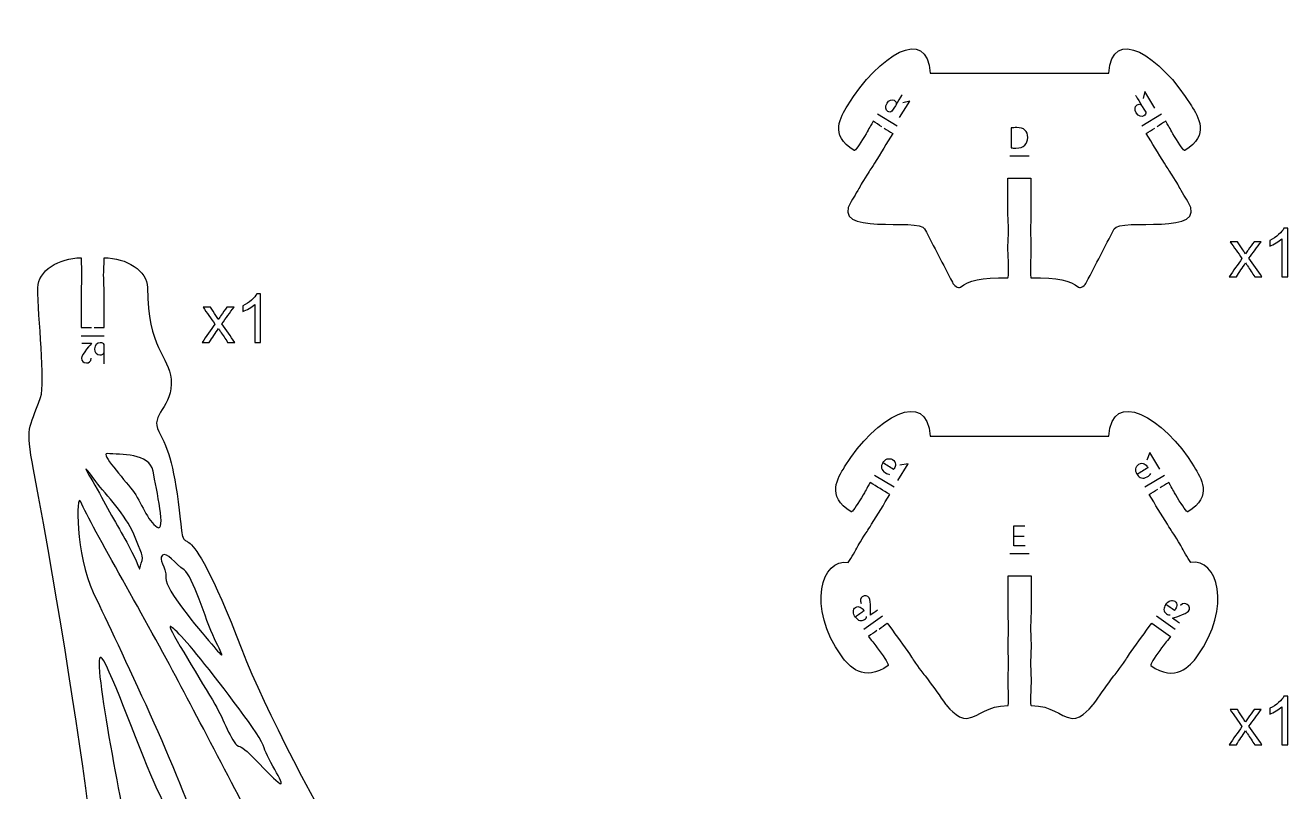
# Model space of a CAD drawing. Extents: x 0 to 1200, y 0 to 700.
# Drawn here: x 551.3 to 715.8, y 285.8 to 385.7 of the extents above; entities that cross this region are included whole.
import ezdxf

# ---------------------------------------------------------------- set-up
doc = ezdxf.new("R2010")
doc.units = 0
doc.header["$MEASUREMENT"] = 0
doc.layers.add('DEFAULT', color=7, linetype='CONTINUOUS')

msp = doc.modelspace()

# ---------------------------------------------------------------- linework, layer by layer
at = {"layer": 'DEFAULT', "color": 7}
for points in [[(698.48, 374.92), (697.16, 377.09), (696.97, 376.17)], [(665.23, 373.68), (666.56, 375.84), (665.66, 375.59)], [(664.91, 372.57), (662.36, 374.13)], [(699.33, 374.13), (696.77, 372.57)], [(679.59, 368.71), (682.09, 368.71)], [(558.62, 345.23), (561.62, 345.23)], [(699.14, 327.89), (697.81, 330.05), (697.45, 329.03)], [(665, 326.39), (666.33, 328.55), (665.25, 328.41)], [(664.53, 325.51), (661.97, 327.07)], [(699.71, 327.07), (697.15, 325.51)], [(681.58, 317.87), (680.1, 317.87), (680.1, 320.5), (681.52, 320.5)], [(681.46, 319.1), (680.1, 319.1)], [(679.59, 316.87), (682.09, 316.87)], [(662.98, 308.72), (660.55, 306.97)], [(701.14, 306.97), (698.7, 308.72)]]:
    msp.add_lwpolyline(points, dxfattribs=at)
at = {"layer": 'DEFAULT', "color": 1}
for points, knots in [([(662.91, 372.5), (662.53, 372.73), (662.16, 372.97), (661.78, 373.2), (661.19, 372.22), (661.3, 372.3), (660.65, 371.22), (659.99, 370.14), (659.43, 369.3), (659.3, 369.39), (655.97, 371.42), (657.59, 373.82), (658.45, 375.23), (662.52, 381.88), (668.85, 385.72), (669.21, 379.46), (676.97, 379.46), (684.72, 379.46), (692.48, 379.46), (692.83, 385.72), (699.16, 381.88), (703.23, 375.23), (704.09, 373.82), (705.71, 371.42), (702.39, 369.39), (702.25, 369.3), (701.7, 370.14), (701.04, 371.22), (700.38, 372.3), (700.5, 372.22), (699.9, 373.2), (699.52, 372.97), (699.15, 372.73), (698.77, 372.5)], [0, 0, 0, 0, 3.761077, 3.761077, 3.761077, 4.761077, 4.761077, 4.761077, 5.761077, 5.761077, 5.761077, 6.761077, 6.761077, 6.761077, 7.761077, 7.761077, 7.761077, 73.722077, 73.722077, 73.722077, 74.722077, 74.722077, 74.722077, 75.722077, 75.722077, 75.722077, 76.722077, 76.722077, 76.722077, 77.722077, 77.722077, 77.722077, 81.483154, 81.483154, 81.483154, 81.483154]), ([(663.21, 372.32), (663.59, 372.09), (663.96, 371.86), (664.34, 371.63), (663.55, 370.34), (662.76, 369.04), (661.96, 367.75), (661.37, 366.77), (661.38, 366.92), (660.73, 365.84), (660.07, 364.76), (660.19, 364.84), (659.59, 363.87), (659.37, 363.5), (659.14, 363.13), (658.92, 362.76), (656, 358.13), (667.83, 360.72), (668.49, 359.18), (669.69, 356.86), (670.9, 354.54), (672.1, 352.22), (672.26, 351.85), (672.87, 351.35), (673.15, 351.6), (674.24, 352.47), (675.79, 352.81), (679.34, 352.81), (679.41, 352.81), (679.4, 353.17), (679.4, 354.44), (679.4, 355.7), (679.34, 355.58), (679.34, 356.71), (679.34, 357.85), (679.4, 357.72), (679.4, 358.99), (679.4, 360.25), (679.34, 360.13), (679.34, 361.26), (679.34, 362.78), (679.34, 364.3), (679.34, 365.81), (680.34, 365.81), (681.34, 365.81), (682.34, 365.81), (682.34, 364.3), (682.34, 362.78), (682.34, 361.26), (682.34, 360.13), (682.28, 360.25), (682.28, 358.99), (682.28, 357.72), (682.34, 357.85), (682.34, 356.71), (682.34, 355.58), (682.28, 355.7), (682.28, 354.44), (682.28, 353.21), (682.27, 352.83), (682.34, 352.81), (685.89, 352.81), (687.44, 352.47), (688.52, 351.6), (688.81, 351.35), (689.42, 351.85), (689.58, 352.22), (690.78, 354.54), (691.98, 356.86), (693.19, 359.18), (693.85, 360.72), (705.68, 358.13), (702.77, 362.76), (702.55, 363.13), (702.32, 363.5), (702.09, 363.87), (701.5, 364.84), (701.62, 364.76), (700.96, 365.84), (700.3, 366.92), (700.31, 366.77), (699.72, 367.75), (698.93, 369.04), (698.13, 370.34), (697.34, 371.63), (697.72, 371.86), (698.09, 372.09), (698.47, 372.32)], [0, 0, 0, 0, 3.761077, 3.761077, 3.761077, 16.661237, 16.661237, 16.661237, 17.661237, 17.661237, 17.661237, 18.661237, 18.661237, 18.661237, 22.342579, 22.342579, 22.342579, 23.342579, 23.342579, 23.342579, 45.56656, 45.56656, 45.56656, 46.56656, 46.56656, 46.56656, 47.56656, 47.56656, 47.56656, 48.56656, 48.56656, 48.56656, 49.56656, 49.56656, 49.56656, 50.56656, 50.56656, 50.56656, 51.56656, 51.56656, 51.56656, 64.45656, 64.45656, 64.45656, 72.96656, 72.96656, 72.96656, 85.85656, 85.85656, 85.85656, 86.85656, 86.85656, 86.85656, 87.85656, 87.85656, 87.85656, 88.85656, 88.85656, 88.85656, 89.85656, 89.85656, 89.85656, 90.85656, 90.85656, 90.85656, 91.85656, 91.85656, 91.85656, 114.081002, 114.081002, 114.081002, 115.081002, 115.081002, 115.081002, 118.757677, 118.757677, 118.757677, 119.757677, 119.757677, 119.757677, 120.757677, 120.757677, 120.757677, 133.658359, 133.658359, 133.658359, 137.419436, 137.419436, 137.419436, 137.419436]), ([(563.24, 244.68), (562.67, 261.02), (559.54, 289.9), (552.41, 327.84), (551.34, 333.59), (551.82, 332.93), (553.33, 337.23), (554.01, 339.17), (552.97, 347.73), (552.97, 351.52), (552.96, 353.68), (555.74, 355.42), (558.61, 355.42), (558.61, 354.29), (558.68, 354.42), (558.67, 353.15), (558.68, 351.89), (558.61, 352.01), (558.62, 350.88), (558.62, 349.36), (558.62, 347.85), (558.62, 346.33), (559.06, 346.33), (559.5, 346.33), (559.95, 346.33)], [0, 0, 0, 0, 1, 1, 1, 2, 2, 2, 3, 3, 3, 4, 4, 4, 5, 5, 5, 6, 6, 6, 18.896001, 18.896001, 18.896001, 22.652005, 22.652005, 22.652005, 22.652005]), ([(560.3, 346.33), (560.74, 346.33), (561.18, 346.33), (561.62, 346.33), (561.62, 347.85), (561.62, 349.36), (561.62, 350.88), (561.61, 352.02), (561.55, 351.89), (561.55, 353.16), (561.55, 354.42), (561.62, 354.29), (561.62, 355.42), (564.49, 355.43), (567.26, 353.69), (567.26, 351.53), (567.27, 343.63), (570.08, 342.55), (570.33, 339.6), (570.64, 335.99), (567.5, 334.97), (568.73, 332.77), (569.97, 330.56), (570.83, 327.93), (571.52, 321.34), (572.21, 314.76), (571.56, 325.12), (579.54, 304.4), (585.81, 288.1), (604.92, 256.98), (612.45, 244.95), (619.98, 232.92), (621.73, 228.15), (619.73, 214.19), (619.37, 211.73), (621.92, 205.63), (614.76, 191.48), (613.91, 189.78), (617.29, 191.84), (611.25, 181.93)], [0, 0, 0, 0, 3.746001, 3.746001, 3.746001, 16.652002, 16.652002, 16.652002, 17.652002, 17.652002, 17.652002, 18.652002, 18.652002, 18.652002, 19.652002, 19.652002, 19.652002, 20.652002, 20.652002, 20.652002, 21.652002, 21.652002, 21.652002, 22.652002, 22.652002, 22.652002, 23.652002, 23.652002, 23.652002, 24.652002, 24.652002, 24.652002, 25.652002, 25.652002, 25.652002, 26.652002, 26.652002, 26.652002, 27.652002, 27.652002, 27.652002, 27.652002]), ([(662.26, 306.85), (661.9, 306.59), (661.54, 306.33), (661.19, 306.08), (661.85, 305.16), (661.83, 305.29), (662.57, 304.26), (663.3, 303.24), (663.86, 302.39), (663.73, 302.3), (660.57, 300.03), (658.61, 302.2), (657.65, 303.54), (653.1, 309.88), (655.1, 316.41), (658.53, 315.7), (658.76, 316.07), (658.98, 316.44), (659.21, 316.81), (659.8, 317.77), (659.68, 317.7), (660.34, 318.78), (661, 319.86), (660.99, 319.71), (661.58, 320.69), (662.37, 321.98), (663.17, 323.28), (663.96, 324.57), (663.1, 325.09), (662.25, 325.61), (661.4, 326.14), (660.81, 325.16), (660.92, 325.24), (660.26, 324.16), (659.61, 323.08), (659.04, 322.24), (658.91, 322.32), (655.58, 324.35), (657.21, 326.76), (658.07, 328.17), (662.14, 334.82), (668.85, 338.42), (669.21, 332.17), (676.96, 332.17), (684.72, 332.17), (692.48, 332.17), (692.84, 338.42), (699.54, 334.82), (703.61, 328.17), (704.47, 326.76), (706.1, 324.36), (702.78, 322.32), (702.64, 322.24), (702.08, 323.08), (701.42, 324.16), (700.76, 325.24), (700.88, 325.16), (700.28, 326.14), (699.91, 325.9), (699.53, 325.67), (699.16, 325.44)], [0, 0, 0, 0, 3.755623, 3.755623, 3.755623, 4.755623, 4.755623, 4.755623, 5.755623, 5.755623, 5.755623, 6.755623, 6.755623, 6.755623, 7.755623, 7.755623, 7.755623, 11.443793, 11.443793, 11.443793, 12.443793, 12.443793, 12.443793, 13.443793, 13.443793, 13.443793, 26.344998, 26.344998, 26.344998, 34.855584, 34.855584, 34.855584, 35.855584, 35.855584, 35.855584, 36.855584, 36.855584, 36.855584, 37.855584, 37.855584, 37.855584, 38.855584, 38.855584, 38.855584, 104.815584, 104.815584, 104.815584, 105.815584, 105.815584, 105.815584, 106.815584, 106.815584, 106.815584, 107.815584, 107.815584, 107.815584, 108.815584, 108.815584, 108.815584, 112.567277, 112.567277, 112.567277, 112.567277]), ([(565.44, 316.65), (564.34, 318.92), (562.93, 321.14), (561.55, 323.74), (560.17, 326.35), (557.67, 330.14), (560.52, 326.28), (561.91, 324.41), (564.45, 321.94), (565.46, 319.4), (566.46, 316.86), (566.84, 316.66), (566.44, 315.61), (566.04, 314.56), (566.56, 314.38), (565.44, 316.65)], [1, 1, 1, 1, 2, 2, 2, 3, 3, 3, 4, 4, 4, 5, 5, 5, 6, 6, 6, 6]), ([(568.51, 320.32), (567.27, 321.09), (566.46, 323.6), (565.3, 325.14), (564.12, 326.67), (561.06, 330), (562.02, 329.9), (563.73, 329.74), (567.55, 330.04), (567.98, 327.61), (568.41, 325.18), (569.75, 319.53), (568.51, 320.32)], [1, 1, 1, 1, 2, 2, 2, 3, 3, 3, 4, 4, 4, 5, 5, 5, 5]), ([(558.56, 323.63), (559.95, 320.47), (567.44, 307.53), (571.29, 300.23), (575.14, 292.94), (581.73, 280.42), (583.79, 276.21), (585.84, 272.01), (581.76, 272.02), (579.28, 272.33), (576.8, 272.64), (575.46, 274.43), (573.57, 281.11), (571.69, 287.79), (562.46, 307.08), (560.18, 311.82), (557.9, 316.56), (557.91, 325.1), (558.56, 323.63)], [1, 1, 1, 1, 2, 2, 2, 3, 3, 3, 4, 4, 4, 5, 5, 5, 6, 6, 6, 7, 7, 7, 7]), ([(662.55, 307.05), (662.91, 307.31), (663.26, 307.57), (663.62, 307.83), (664.51, 306.59), (665.39, 305.36), (666.28, 304.13), (666.94, 303.2), (666.82, 303.27), (667.55, 302.25), (668.29, 301.21), (668.27, 301.35), (668.94, 300.43), (669.7, 299.38), (670.46, 298.32), (671.21, 297.26), (671.21, 297.26), (672.78, 295.21), (674, 295.41), (675.82, 295.71), (676.51, 297.07), (679.35, 297.07), (679.41, 297.07), (679.41, 297.49), (679.41, 298.05), (679.41, 299.31), (679.35, 299.19), (679.35, 300.32), (679.35, 301.46), (679.41, 301.33), (679.41, 302.6), (679.41, 303.86), (679.35, 303.73), (679.35, 304.87), (679.35, 306.01), (679.41, 305.88), (679.41, 307.15), (679.41, 308.41), (679.35, 308.28), (679.35, 309.42), (679.35, 310.94), (679.35, 312.45), (679.35, 313.97), (680.35, 313.97), (681.35, 313.97), (682.35, 313.97), (682.35, 312.45), (682.35, 310.94), (682.35, 309.42), (682.35, 308.28), (682.29, 308.41), (682.29, 307.15), (682.29, 305.88), (682.35, 306.01), (682.35, 304.87), (682.35, 303.73), (682.29, 303.86), (682.29, 302.6), (682.29, 301.33), (682.35, 301.46), (682.35, 300.32), (682.35, 299.19), (682.29, 299.31), (682.29, 298.05), (682.29, 297.49), (682.29, 297.07), (682.35, 297.07), (685.19, 297.07), (685.88, 295.71), (687.7, 295.41), (688.92, 295.21), (690.48, 297.26), (690.48, 297.26), (691.24, 298.32), (692, 299.38), (692.75, 300.43), (693.42, 301.35), (693.4, 301.21), (694.13, 302.25), (694.87, 303.27), (694.74, 303.2), (695.41, 304.13), (696.29, 305.36), (697.17, 306.59), (698.06, 307.83), (698.87, 307.24), (699.68, 306.66), (700.5, 306.08), (699.83, 305.16), (699.85, 305.29), (699.12, 304.26), (698.38, 303.24), (697.83, 302.4), (697.95, 302.3), (701.12, 300.03), (703.07, 302.2), (704.03, 303.54), (708.58, 309.88), (706.59, 316.41), (703.16, 315.7), (702.93, 316.07), (702.7, 316.44), (702.48, 316.81), (701.88, 317.77), (702.01, 317.7), (701.35, 318.78), (700.69, 319.86), (700.69, 319.71), (700.11, 320.69), (699.31, 321.98), (698.52, 323.28), (697.73, 324.57), (698.1, 324.8), (698.48, 325.03), (698.86, 325.26)], [0, 0, 0, 0, 3.754227, 3.754227, 3.754227, 16.652283, 16.652283, 16.652283, 17.652283, 17.652283, 17.652283, 18.652283, 18.652283, 18.652283, 29.707822, 29.707822, 29.707822, 30.707822, 30.707822, 30.707822, 31.707822, 31.707822, 31.707822, 32.707822, 32.707822, 32.707822, 33.707822, 33.707822, 33.707822, 34.707822, 34.707822, 34.707822, 35.707822, 35.707822, 35.707822, 36.707822, 36.707822, 36.707822, 37.707822, 37.707822, 37.707822, 50.606822, 50.606822, 50.606822, 59.106822, 59.106822, 59.106822, 72.005822, 72.005822, 72.005822, 73.005822, 73.005822, 73.005822, 74.005822, 74.005822, 74.005822, 75.005822, 75.005822, 75.005822, 76.005822, 76.005822, 76.005822, 77.005822, 77.005822, 77.005822, 78.005822, 78.005822, 78.005822, 79.005822, 79.005822, 79.005822, 80.005822, 80.005822, 80.005822, 91.049704, 91.049704, 91.049704, 92.049704, 92.049704, 92.049704, 93.049704, 93.049704, 93.049704, 105.941932, 105.941932, 105.941932, 114.447795, 114.447795, 114.447795, 115.447795, 115.447795, 115.447795, 116.447795, 116.447795, 116.447795, 117.447795, 117.447795, 117.447795, 118.447795, 118.447795, 118.447795, 122.135965, 122.135965, 122.135965, 123.135965, 123.135965, 123.135965, 124.135965, 124.135965, 124.135965, 137.041875, 137.041875, 137.041875, 140.794421, 140.794421, 140.794421, 140.794421]), ([(575.58, 305.12), (573.79, 307.2), (569.61, 312.12), (569.66, 313.69), (569.72, 315.27), (568.59, 316.08), (569.21, 316.65), (569.78, 317.17), (570.87, 315.57), (572.03, 314.74), (573.19, 313.91), (574.73, 308.39), (576, 305.75), (577.27, 303.12), (577.37, 303.03), (575.58, 305.12)], [1, 1, 1, 1, 2, 2, 2, 3, 3, 3, 4, 4, 4, 5, 5, 5, 6, 6, 6, 6]), ([(584.26, 287.1), (582.77, 288.29), (580.21, 291.49), (579.27, 291.72), (578.32, 291.95), (577.38, 294.83), (576.27, 296.83), (575.17, 298.83), (570.53, 306.19), (570.21, 307.25), (570.05, 307.79), (571.46, 306.52), (574.2, 303.12), (576.93, 299.72), (582.08, 293.06), (582.46, 291.58), (582.84, 290.09), (585.75, 285.9), (584.26, 287.1)], [1, 1, 1, 1, 2, 2, 2, 3, 3, 3, 4, 4, 4, 5, 5, 5, 6, 6, 6, 7, 7, 7, 7]), ([(561.56, 302.89), (563.23, 299.9), (567.13, 288.9), (568.89, 285.41), (570.66, 281.91), (573.2, 275.39), (571.4, 273.51), (569.59, 271.62), (567.81, 266.99), (567.18, 264), (566.56, 261), (566.9, 259.49), (566.02, 265.21), (565.13, 270.93), (565.48, 275.86), (564.77, 279.54), (564.06, 283.22), (559.3, 306.96), (561.56, 302.89)], [1, 1, 1, 1, 2, 2, 2, 3, 3, 3, 4, 4, 4, 5, 5, 5, 6, 6, 6, 7, 7, 7, 7])]:
    msp.add_open_spline(points, degree=3, knots=knots, dxfattribs=at)
at = {"layer": 'DEFAULT', "color": 7}
for points, knots in [([(665.54, 376.65), (665.54, 376.65), (664.29, 374.62), (664.23, 374.51), (664.03, 374.38), (663.86, 374.38), (663.69, 374.49), (663.42, 374.66), (663.29, 375.07), (663.59, 375.56), (663.84, 375.97), (664.23, 376.13), (664.53, 375.94), (664.73, 375.82), (664.81, 375.63), (664.8, 375.43)], [0, 0, 0, 0, 1.003499, 1.003499, 1.003499, 2.006997, 2.006997, 2.006997, 3.010496, 3.010496, 3.010496, 4.013994, 4.013994, 4.013994, 5.017493, 5.017493, 5.017493, 5.017493]), ([(695.97, 376.55), (695.97, 376.55), (697.21, 374.52), (697.29, 374.41), (697.31, 374.17), (697.23, 374.02), (697.06, 373.92), (696.78, 373.75), (696.36, 373.82), (696.06, 374.31), (695.8, 374.73), (695.84, 375.14), (696.15, 375.33), (696.34, 375.45), (696.54, 375.43), (696.72, 375.33)], [0, 0, 0, 0, 1.003162, 1.003162, 1.003162, 2.006325, 2.006325, 2.006325, 3.009487, 3.009487, 3.009487, 4.012649, 4.012649, 4.012649, 5.015811, 5.015811, 5.015811, 5.015811]), ([(679.76, 372.33), (679.97, 372.36), (680.21, 372.38), (680.48, 372.38), (680.97, 372.38), (681.32, 372.27), (681.55, 372.06), (681.78, 371.84), (681.92, 371.54), (681.92, 371.11), (681.92, 370.68), (681.78, 370.33), (681.54, 370.09), (681.29, 369.84), (680.89, 369.71), (680.38, 369.71), (680.13, 369.71), (679.93, 369.72), (679.76, 369.74), (679.76, 370.61), (679.76, 371.47), (679.76, 372.33)], [0, 0, 0, 0, 1, 1, 1, 2, 2, 2, 3, 3, 3, 4, 4, 4, 5, 5, 5, 6, 6, 6, 13.326, 13.326, 13.326, 13.326]), ([(558.72, 344.29), (559.14, 344.29), (559.56, 344.29), (559.98, 344.29), (559.98, 344.29), (558.66, 342.81), (558.66, 342.34), (558.66, 341.98), (558.86, 341.71), (559.32, 341.71), (559.57, 341.71), (559.93, 341.86), (559.93, 342.34)], [0, 0, 0, 0, 3.558001, 3.558001, 3.558001, 4.558001, 4.558001, 4.558001, 5.558001, 5.558001, 5.558001, 6.558001, 6.558001, 6.558001, 6.558001]), ([(561.59, 343.02), (561.48, 342.84), (561.31, 342.73), (561.06, 342.73), (560.68, 342.73), (560.41, 343.06), (560.41, 343.54), (560.41, 344.12), (560.76, 344.4), (561.1, 344.4), (561.32, 344.4), (561.47, 344.31), (561.59, 344.1), (561.58, 343.97), (561.59, 341.59), (561.59, 341.59)], [0, 0, 0, 0, 1.0036, 1.0036, 1.0036, 2.0072, 2.0072, 2.0072, 3.0108, 3.0108, 3.0108, 4.0144, 4.0144, 4.0144, 5.018, 5.018, 5.018, 5.018]), ([(663.03, 328.71), (663.33, 329.2), (663.85, 329.4), (664.32, 329.12), (664.84, 328.8), (664.7, 328.25), (664.52, 327.95), (664.48, 327.89), (664.47, 327.88), (664.45, 327.85), (663.98, 328.14), (663.5, 328.42), (663.03, 328.71), (662.74, 328.23), (662.83, 327.72), (663.33, 327.42), (663.58, 327.26), (663.79, 327.2), (663.92, 327.19)], [0, 0, 0, 0, 1, 1, 1, 2, 2, 2, 3, 3, 3, 7.694713, 7.694713, 7.694713, 8.694713, 8.694713, 8.694713, 9.694713, 9.694713, 9.694713, 9.694713]), ([(696.17, 327.19), (695.88, 327.68), (695.93, 328.24), (696.4, 328.52), (696.92, 328.84), (697.34, 328.47), (697.52, 328.17), (697.56, 328.11), (697.57, 328.09), (697.58, 328.06), (697.11, 327.77), (696.64, 327.48), (696.17, 327.19), (696.47, 326.71), (696.97, 326.56), (697.46, 326.87), (697.72, 327.02), (697.86, 327.18), (697.93, 327.29)], [0, 0, 0, 0, 1, 1, 1, 2, 2, 2, 3, 3, 3, 7.69611, 7.69611, 7.69611, 8.69611, 8.69611, 8.69611, 9.69611, 9.69611, 9.69611, 9.69611]), ([(662.34, 309.49), (662.04, 309.28), (661.74, 309.06), (661.44, 308.84), (661.44, 308.84), (661.53, 310.73), (661.26, 311.11), (661.04, 311.4), (660.73, 311.51), (660.36, 311.24), (660.16, 311.1), (659.96, 310.76), (660.24, 310.38)], [0, 0, 0, 0, 3.147296, 3.147296, 3.147296, 4.147296, 4.147296, 4.147296, 5.147296, 5.147296, 5.147296, 6.147296, 6.147296, 6.147296, 6.147296]), ([(699.9, 310.26), (700.23, 310.72), (700.72, 310.92), (701.09, 310.66), (701.51, 310.36), (701.31, 309.84), (701.1, 309.55), (701.06, 309.5), (701.05, 309.48), (701.02, 309.46), (700.65, 309.72), (700.27, 309.99), (699.9, 310.26), (699.57, 309.8), (699.58, 309.32), (699.97, 309.04), (700.18, 308.89), (700.31, 308.85), (700.45, 308.9)], [0, 0, 0, 0, 1, 1, 1, 2, 2, 2, 3, 3, 3, 6.917314, 6.917314, 6.917314, 7.917314, 7.917314, 7.917314, 8.917314, 8.917314, 8.917314, 8.917314]), ([(659.47, 308.6), (659.14, 309.06), (659.1, 309.59), (659.48, 309.86), (659.89, 310.16), (660.32, 309.79), (660.52, 309.51), (660.56, 309.46), (660.57, 309.44), (660.59, 309.41), (660.22, 309.14), (659.84, 308.87), (659.47, 308.6), (659.8, 308.14), (660.26, 308), (660.65, 308.28), (660.86, 308.42), (660.94, 308.53), (660.93, 308.69)], [0, 0, 0, 0, 1, 1, 1, 2, 2, 2, 3, 3, 3, 6.916662, 6.916662, 6.916662, 7.916662, 7.916662, 7.916662, 8.916662, 8.916662, 8.916662, 8.916662]), ([(701.67, 307.82), (701.37, 308.04), (701.06, 308.25), (700.76, 308.47), (700.76, 308.47), (702.57, 308.99), (702.85, 309.37), (703.06, 309.67), (703.06, 309.99), (702.69, 310.26), (702.49, 310.4), (702.11, 310.49), (701.83, 310.1)], [0, 0, 0, 0, 3.146713, 3.146713, 3.146713, 4.146713, 4.146713, 4.146713, 5.146713, 5.146713, 5.146713, 6.146713, 6.146713, 6.146713, 6.146713])]:
    msp.add_open_spline(points, degree=3, knots=knots, dxfattribs=at)
at = {"layer": 'DEFAULT', "color": 38}
for points, knots in [([(715.78, 352.94), (715.53, 352.94), (715.27, 352.94), (715.01, 352.94), (715.01, 354.59), (715.01, 356.23), (715.01, 357.88), (714.82, 357.7), (714.58, 357.52), (714.28, 357.35), (713.97, 357.17), (713.7, 357.03), (713.46, 356.95), (713.46, 357.2), (713.46, 357.45), (713.46, 357.69), (713.89, 357.9), (714.27, 358.15), (714.6, 358.44), (714.92, 358.73), (715.15, 359.01), (715.29, 359.28), (715.45, 359.28), (715.62, 359.28), (715.78, 359.28), (715.78, 357.17), (715.78, 355.05), (715.78, 352.94)], [17.969, 17.969, 17.969, 17.969, 20.166, 20.166, 20.166, 34.168, 34.168, 34.168, 35.168, 35.168, 35.168, 36.168, 36.168, 36.168, 38.292, 38.292, 38.292, 39.292, 39.292, 39.292, 40.292, 40.292, 40.292, 41.708, 41.708, 41.708, 59.677, 59.677, 59.677, 59.677]), ([(708.15, 352.94), (708.71, 353.73), (709.27, 354.53), (709.82, 355.32), (709.31, 356.05), (708.79, 356.78), (708.28, 357.51), (708.6, 357.51), (708.92, 357.51), (709.25, 357.51), (709.48, 357.16), (709.72, 356.8), (709.95, 356.44), (710.08, 356.24), (710.19, 356.07), (710.27, 355.93), (710.39, 356.12), (710.51, 356.29), (710.62, 356.43), (710.87, 356.79), (711.13, 357.15), (711.39, 357.51), (711.7, 357.51), (712.01, 357.51), (712.31, 357.51), (711.79, 356.8), (711.26, 356.08), (710.73, 355.36), (711.3, 354.55), (711.87, 353.75), (712.43, 352.94), (712.12, 352.94), (711.8, 352.94), (711.48, 352.94), (711.17, 353.41), (710.86, 353.89), (710.54, 354.36), (710.46, 354.49), (710.38, 354.62), (710.29, 354.74), (709.89, 354.14), (709.49, 353.54), (709.09, 352.94), (708.78, 352.94), (708.47, 352.94), (708.15, 352.94)], [0, 0, 0, 0, 8.235918, 8.235918, 8.235918, 15.849393, 15.849393, 15.849393, 18.596393, 18.596393, 18.596393, 22.22897, 22.22897, 22.22897, 23.22897, 23.22897, 23.22897, 24.22897, 24.22897, 24.22897, 27.992837, 27.992837, 27.992837, 30.616837, 30.616837, 30.616837, 38.188443, 38.188443, 38.188443, 46.573625, 46.573625, 46.573625, 49.270625, 49.270625, 49.270625, 54.098775, 54.098775, 54.098775, 55.396015, 55.396015, 55.396015, 61.541262, 61.541262, 61.541262, 64.202262, 64.202262, 64.202262, 64.202262]), ([(582, 344.4), (581.74, 344.4), (581.48, 344.4), (581.22, 344.4), (581.22, 346.05), (581.22, 347.7), (581.22, 349.34), (581.03, 349.16), (580.79, 348.99), (580.49, 348.81), (580.18, 348.63), (579.91, 348.5), (579.67, 348.41), (579.67, 348.66), (579.67, 348.91), (579.67, 349.16), (580.1, 349.36), (580.48, 349.61), (580.81, 349.9), (581.13, 350.19), (581.36, 350.47), (581.5, 350.74), (581.66, 350.74), (581.83, 350.74), (582, 350.74), (582, 348.63), (582, 346.52), (582, 344.4)], [17.969, 17.969, 17.969, 17.969, 20.166, 20.166, 20.166, 34.168, 34.168, 34.168, 35.168, 35.168, 35.168, 36.168, 36.168, 36.168, 38.292, 38.292, 38.292, 39.292, 39.292, 39.292, 40.292, 40.292, 40.292, 41.708, 41.708, 41.708, 59.677, 59.677, 59.677, 59.677]), ([(574.37, 344.4), (574.92, 345.2), (575.48, 345.99), (576.04, 346.78), (575.52, 347.51), (575.01, 348.24), (574.49, 348.98), (574.81, 348.98), (575.14, 348.98), (575.46, 348.98), (575.69, 348.62), (575.93, 348.26), (576.16, 347.9), (576.29, 347.7), (576.4, 347.53), (576.48, 347.39), (576.61, 347.58), (576.72, 347.75), (576.83, 347.9), (577.09, 348.26), (577.34, 348.62), (577.6, 348.98), (577.91, 348.98), (578.22, 348.98), (578.53, 348.98), (578, 348.26), (577.47, 347.54), (576.95, 346.82), (577.51, 346.02), (578.08, 345.21), (578.65, 344.4), (578.33, 344.4), (578.01, 344.4), (577.7, 344.4), (577.38, 344.88), (577.07, 345.35), (576.76, 345.82), (576.67, 345.95), (576.59, 346.08), (576.51, 346.21), (576.11, 345.61), (575.71, 345), (575.3, 344.4), (574.99, 344.4), (574.68, 344.4), (574.37, 344.4)], [0, 0, 0, 0, 8.235918, 8.235918, 8.235918, 15.849393, 15.849393, 15.849393, 18.596393, 18.596393, 18.596393, 22.22897, 22.22897, 22.22897, 23.22897, 23.22897, 23.22897, 24.22897, 24.22897, 24.22897, 27.992837, 27.992837, 27.992837, 30.616837, 30.616837, 30.616837, 38.188443, 38.188443, 38.188443, 46.573625, 46.573625, 46.573625, 49.270625, 49.270625, 49.270625, 54.098775, 54.098775, 54.098775, 55.396015, 55.396015, 55.396015, 61.541262, 61.541262, 61.541262, 64.202262, 64.202262, 64.202262, 64.202262]), ([(715.78, 291.96), (715.53, 291.96), (715.27, 291.96), (715.01, 291.96), (715.01, 293.61), (715.01, 295.26), (715.01, 296.9), (714.82, 296.73), (714.58, 296.55), (714.28, 296.37), (713.97, 296.19), (713.7, 296.06), (713.46, 295.97), (713.46, 296.22), (713.46, 296.47), (713.46, 296.72), (713.89, 296.92), (714.27, 297.17), (714.6, 297.46), (714.92, 297.75), (715.15, 298.03), (715.29, 298.3), (715.45, 298.3), (715.62, 298.3), (715.78, 298.3), (715.78, 296.19), (715.78, 294.08), (715.78, 291.96)], [17.969, 17.969, 17.969, 17.969, 20.166, 20.166, 20.166, 34.168, 34.168, 34.168, 35.168, 35.168, 35.168, 36.168, 36.168, 36.168, 38.292, 38.292, 38.292, 39.292, 39.292, 39.292, 40.292, 40.292, 40.292, 41.708, 41.708, 41.708, 59.677, 59.677, 59.677, 59.677]), ([(708.15, 291.96), (708.71, 292.76), (709.27, 293.55), (709.82, 294.34), (709.31, 295.07), (708.79, 295.81), (708.28, 296.54), (708.6, 296.54), (708.92, 296.54), (709.25, 296.54), (709.48, 296.18), (709.72, 295.82), (709.95, 295.47), (710.08, 295.26), (710.19, 295.09), (710.27, 294.95), (710.39, 295.14), (710.51, 295.31), (710.62, 295.46), (710.87, 295.82), (711.13, 296.18), (711.39, 296.54), (711.7, 296.54), (712.01, 296.54), (712.31, 296.54), (711.79, 295.82), (711.26, 295.1), (710.73, 294.38), (711.3, 293.58), (711.87, 292.77), (712.43, 291.96), (712.12, 291.96), (711.8, 291.96), (711.48, 291.96), (711.17, 292.44), (710.86, 292.91), (710.54, 293.39), (710.46, 293.51), (710.38, 293.64), (710.29, 293.77), (709.89, 293.17), (709.49, 292.57), (709.09, 291.96), (708.78, 291.96), (708.47, 291.96), (708.15, 291.96)], [0, 0, 0, 0, 8.235918, 8.235918, 8.235918, 15.849393, 15.849393, 15.849393, 18.596393, 18.596393, 18.596393, 22.229807, 22.229807, 22.229807, 23.229807, 23.229807, 23.229807, 24.229807, 24.229807, 24.229807, 27.993674, 27.993674, 27.993674, 30.617674, 30.617674, 30.617674, 38.189279, 38.189279, 38.189279, 46.574462, 46.574462, 46.574462, 49.271462, 49.271462, 49.271462, 54.099611, 54.099611, 54.099611, 55.396852, 55.396852, 55.396852, 61.542099, 61.542099, 61.542099, 64.203099, 64.203099, 64.203099, 64.203099])]:
    msp.add_open_spline(points, degree=3, knots=knots, dxfattribs=at)

doc.saveas('drawing.dxf')
